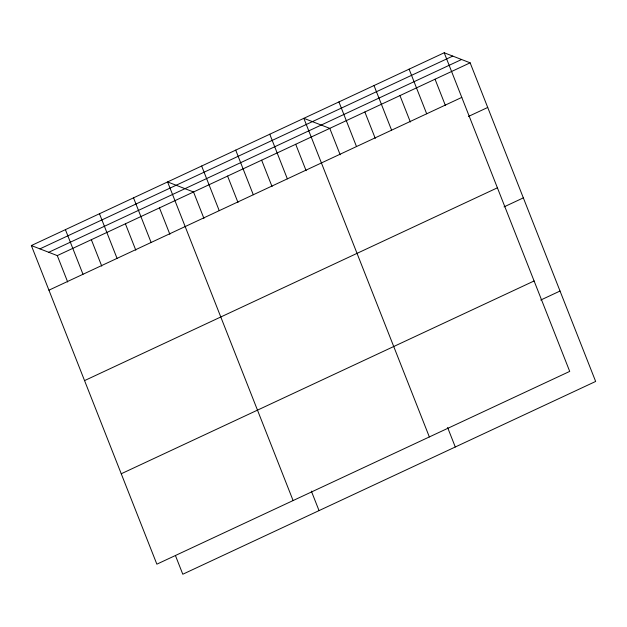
<?xml version="1.0" encoding="UTF-8"?>
<svg xmlns="http://www.w3.org/2000/svg" width="627" height="627" viewBox="0 0 627 627"><rect width="100%" height="100%" fill="white"/><g stroke="black" fill="none" stroke-linecap="round" stroke-linejoin="round"><path stroke-width="0.94" d="M444.206 52.77L569.716 371.396L156.86 564.175L31.35 245.549L444.206 52.77L470.14 62.825L595.65 381.451L182.794 574.23L175.466 555.616M39.909 248.872L452.765 56.085M48.726 252.289L461.582 59.51M31.35 245.549L57.284 255.604L470.14 62.825M48.93 290.183L461.786 97.404M468.424 116.465L487.72 107.46M84.551 380.605L497.399 187.818M504.037 206.886L523.341 197.873M121.246 473.761L534.094 280.974M540.733 300.043L560.036 291.03M435.052 79.214L445.452 105.626M409.11 69.158L426.689 113.793M399.955 95.594L410.364 122.014M374.021 85.546L391.601 130.173M364.859 111.982L375.267 138.395M338.925 101.927L356.504 146.561M340.179 154.783L329.771 128.37L303.836 118.315L429.346 436.941M447.6 427.489L455.28 446.996M295.709 144.273L306.117 170.685M269.775 134.217L287.354 178.852M261.647 160.175L272.055 186.595M235.713 150.127L253.292 194.754M227.585 176.085L237.994 202.497M201.651 166.03L219.231 210.664M203.932 218.4L193.531 191.987L167.589 181.932L293.099 500.558M311.353 491.113L319.041 510.613M159.47 207.89L169.87 234.31M133.527 197.842L151.115 242.469M125.408 223.8L135.816 250.212M99.474 213.744L117.053 258.379M91.346 239.702L101.754 266.114M65.412 229.647L82.991 274.281M57.284 255.604L67.692 282.017"/></g></svg>
